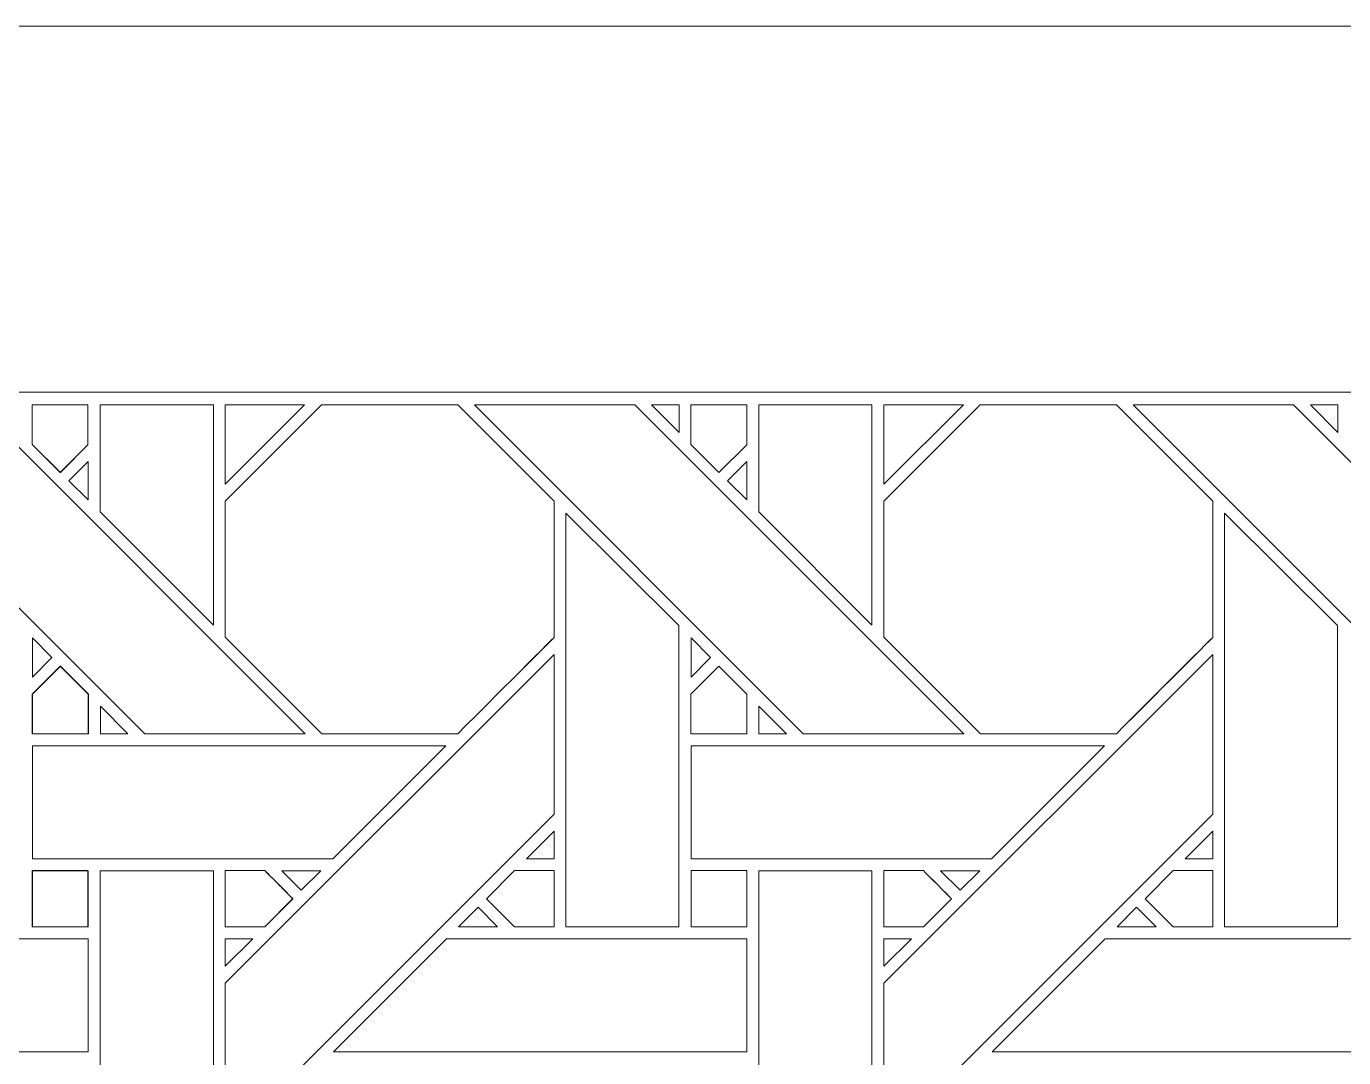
# Model space of a CAD drawing. Header units: inches. Extents: x 4.9 to 19.9, y 3.1 to 15.1.
# Drawn here: x 6.642 to 8.539, y 13.61 to 15.095 of the extents above; entities that cross this region are included whole.
import ezdxf

# ---------------------------------------------------------------- set-up
doc = ezdxf.new("R2010")
doc.units = ezdxf.units.IN
doc.header["$MEASUREMENT"] = 0
doc.layers.add('Design', color=7, linetype='Continuous', lineweight=0)

msp = doc.modelspace()

# ---------------------------------------------------------------- linework, layer by layer
at = {"layer": 'Design'}
for points, knots in [([(4.8829, 15.0948), (4.8829, 15.0948), (4.8829, 3.0948), (4.8829, 3.0948), (4.8829, 3.0948), (19.8829, 3.0948), (19.8829, 3.0948), (19.8829, 3.0948), (19.8829, 15.0948), (19.8829, 15.0948), (19.8829, 15.0948), (4.8829, 15.0948), (4.8829, 15.0948)], [0, 0, 0, 0, 1, 1, 1, 2, 2, 2, 3, 3, 3, 4, 4, 4, 4]), ([(5.4052, 14.5679), (5.4052, 14.5679), (5.4052, 3.6216), (5.4052, 3.6216), (5.4052, 3.6216), (19.3605, 3.6216), (19.3605, 3.6216), (19.3605, 3.6216), (19.3605, 14.5679), (19.3605, 14.5679), (19.3605, 14.5679), (5.4052, 14.5679), (5.4052, 14.5679)], [0, 0, 0, 0, 1, 1, 1, 2, 2, 2, 3, 3, 3, 4, 4, 4, 4]), ([(7.043, 14.076), (7.043, 14.076), (6.812, 14.076), (6.812, 14.076), (6.812, 14.076), (6.3385, 14.5497), (6.3385, 14.5497), (6.3385, 14.5497), (6.5694, 14.5497), (6.5694, 14.5497), (6.5694, 14.5497), (7.043, 14.076), (7.043, 14.076)], [0, 0, 0, 0, 1, 1, 1, 2, 2, 2, 3, 3, 3, 4, 4, 4, 4]), ([(6.7303, 14.5497), (6.7303, 14.5497), (6.7303, 14.4921), (6.7303, 14.4921), (6.7303, 14.4921), (6.6904, 14.4523), (6.6904, 14.4523), (6.6904, 14.4523), (6.6501, 14.4925), (6.6501, 14.4925), (6.6501, 14.4925), (6.6501, 14.5497), (6.6501, 14.5497), (6.6501, 14.5497), (6.7303, 14.5497), (6.7303, 14.5497)], [0, 0, 0, 0, 1, 1, 1, 2, 2, 2, 3, 3, 3, 4, 4, 4, 5, 5, 5, 5]), ([(6.6905, 14.4522), (6.6905, 14.4522), (6.6501, 14.4925), (6.6501, 14.4925), (6.6501, 14.4925), (6.6501, 14.5497), (6.6501, 14.5497), (6.6501, 14.5497), (6.7303, 14.5497), (6.7303, 14.5497), (6.7303, 14.5497), (6.7303, 14.4921), (6.7303, 14.4921), (6.7303, 14.4921), (6.6905, 14.4522), (6.6905, 14.4522)], [0, 0, 0, 0, 1, 1, 1, 2, 2, 2, 3, 3, 3, 4, 4, 4, 5, 5, 5, 5]), ([(6.9109, 14.5497), (6.9109, 14.5497), (6.9109, 14.2324), (6.9109, 14.2324), (6.9109, 14.2324), (6.748, 14.3954), (6.748, 14.3954), (6.748, 14.3954), (6.748, 14.5497), (6.748, 14.5497), (6.748, 14.5497), (6.9109, 14.5497), (6.9109, 14.5497)], [0, 0, 0, 0, 1, 1, 1, 2, 2, 2, 3, 3, 3, 4, 4, 4, 4]), ([(7.4016, 14.2148), (7.3838, 14.1969), (7.272, 14.0851), (7.263, 14.0761), (7.263, 14.0761), (7.0672, 14.0761), (7.0672, 14.0761), (7.0672, 14.0761), (6.928, 14.2153), (6.928, 14.2153), (6.928, 14.2153), (6.928, 14.411), (6.928, 14.411), (6.928, 14.411), (7.0667, 14.5497), (7.0667, 14.5497), (7.0667, 14.5497), (7.2629, 14.5497), (7.2629, 14.5497), (7.2629, 14.5497), (7.4016, 14.4111), (7.4016, 14.4111), (7.4016, 14.4111), (7.4016, 14.2148), (7.4016, 14.2148)], [0, 0, 0, 0, 1, 1, 1, 2, 2, 2, 3, 3, 3, 4, 4, 4, 5, 5, 5, 6, 6, 6, 7, 7, 7, 8, 8, 8, 8]), ([(6.928, 14.4354), (6.928, 14.4354), (6.928, 14.5497), (6.928, 14.5497), (6.928, 14.5497), (7.0424, 14.5497), (7.0424, 14.5497), (7.0424, 14.5497), (6.928, 14.4354), (6.928, 14.4354)], [0, 0, 0, 0, 1, 1, 1, 2, 2, 2, 3, 3, 3, 3]), ([(7.2629, 14.5497), (7.2629, 14.5497), (7.4017, 14.411), (7.4017, 14.411), (7.4017, 14.411), (7.4017, 14.2147), (7.4017, 14.2147), (7.3839, 14.1968), (7.272, 14.0852), (7.263, 14.0761), (7.263, 14.0761), (7.0672, 14.0761), (7.0672, 14.0761), (7.0672, 14.0761), (6.928, 14.2153), (6.928, 14.2153), (6.928, 14.2153), (6.928, 14.411), (6.928, 14.411), (6.928, 14.411), (7.0667, 14.5497), (7.0667, 14.5497), (7.0667, 14.5497), (7.2629, 14.5497), (7.2629, 14.5497)], [0, 0, 0, 0, 1, 1, 1, 2, 2, 2, 3, 3, 3, 4, 4, 4, 5, 5, 5, 6, 6, 6, 7, 7, 7, 8, 8, 8, 8]), ([(7.9918, 14.076), (7.9918, 14.076), (7.7607, 14.076), (7.7607, 14.076), (7.7607, 14.076), (7.2872, 14.5497), (7.2872, 14.5497), (7.2872, 14.5497), (7.5181, 14.5497), (7.5181, 14.5497), (7.5181, 14.5497), (7.9918, 14.076), (7.9918, 14.076)], [0, 0, 0, 0, 1, 1, 1, 2, 2, 2, 3, 3, 3, 4, 4, 4, 4]), ([(7.5422, 14.5497), (7.5422, 14.5497), (7.5817, 14.5497), (7.5817, 14.5497), (7.5817, 14.5497), (7.5817, 14.5099), (7.5817, 14.5099), (7.5817, 14.5099), (7.5422, 14.5497), (7.5422, 14.5497)], [0, 0, 0, 0, 1, 1, 1, 2, 2, 2, 3, 3, 3, 3]), ([(7.6791, 14.5497), (7.6791, 14.5497), (7.6791, 14.4921), (7.6791, 14.4921), (7.6791, 14.4921), (7.6391, 14.4523), (7.6391, 14.4523), (7.6391, 14.4523), (7.5988, 14.4925), (7.5988, 14.4925), (7.5988, 14.4925), (7.5988, 14.5497), (7.5988, 14.5497), (7.5988, 14.5497), (7.6791, 14.5497), (7.6791, 14.5497)], [0, 0, 0, 0, 1, 1, 1, 2, 2, 2, 3, 3, 3, 4, 4, 4, 5, 5, 5, 5]), ([(7.6791, 14.5497), (7.6791, 14.5497), (7.6791, 14.4921), (7.6791, 14.4921), (7.6791, 14.4921), (7.6392, 14.4522), (7.6392, 14.4522), (7.6392, 14.4522), (7.5988, 14.4925), (7.5988, 14.4925), (7.5988, 14.4925), (7.5988, 14.5497), (7.5988, 14.5497), (7.5988, 14.5497), (7.6791, 14.5497), (7.6791, 14.5497)], [0, 0, 0, 0, 1, 1, 1, 2, 2, 2, 3, 3, 3, 4, 4, 4, 5, 5, 5, 5]), ([(7.8596, 14.5497), (7.8596, 14.5497), (7.8596, 14.2324), (7.8596, 14.2324), (7.8596, 14.2324), (7.6967, 14.3954), (7.6967, 14.3954), (7.6967, 14.3954), (7.6967, 14.5497), (7.6967, 14.5497), (7.6967, 14.5497), (7.8596, 14.5497), (7.8596, 14.5497)], [0, 0, 0, 0, 1, 1, 1, 2, 2, 2, 3, 3, 3, 4, 4, 4, 4]), ([(8.3504, 14.2148), (8.3326, 14.1969), (8.2207, 14.0851), (8.2117, 14.0761), (8.2117, 14.0761), (8.016, 14.0761), (8.016, 14.0761), (8.016, 14.0761), (7.8767, 14.2153), (7.8767, 14.2153), (7.8767, 14.2153), (7.8767, 14.411), (7.8767, 14.411), (7.8767, 14.411), (8.0154, 14.5497), (8.0154, 14.5497), (8.0154, 14.5497), (8.2116, 14.5497), (8.2116, 14.5497), (8.2116, 14.5497), (8.3504, 14.411), (8.3504, 14.411), (8.3504, 14.411), (8.3504, 14.2148), (8.3504, 14.2148)], [0, 0, 0, 0, 1, 1, 1, 2, 2, 2, 3, 3, 3, 4, 4, 4, 5, 5, 5, 6, 6, 6, 7, 7, 7, 8, 8, 8, 8]), ([(8.2116, 14.5497), (8.2116, 14.5497), (8.3504, 14.411), (8.3504, 14.411), (8.3504, 14.411), (8.3504, 14.2148), (8.3504, 14.2148), (8.3323, 14.1966), (8.2204, 14.0849), (8.2117, 14.0761), (8.2117, 14.0761), (8.016, 14.0761), (8.016, 14.0761), (8.016, 14.0761), (7.8767, 14.2153), (7.8767, 14.2153), (7.8767, 14.2153), (7.8767, 14.411), (7.8767, 14.411), (7.8767, 14.411), (8.0154, 14.5497), (8.0154, 14.5497), (8.0154, 14.5497), (8.2116, 14.5497), (8.2116, 14.5497)], [0, 0, 0, 0, 1, 1, 1, 2, 2, 2, 3, 3, 3, 4, 4, 4, 5, 5, 5, 6, 6, 6, 7, 7, 7, 8, 8, 8, 8]), ([(7.8768, 14.4354), (7.8768, 14.4354), (7.8768, 14.5497), (7.8768, 14.5497), (7.8768, 14.5497), (7.9912, 14.5497), (7.9912, 14.5497), (7.9912, 14.5497), (7.8768, 14.4354), (7.8768, 14.4354)], [0, 0, 0, 0, 1, 1, 1, 2, 2, 2, 3, 3, 3, 3]), ([(8.9405, 14.076), (8.9405, 14.076), (8.7095, 14.076), (8.7095, 14.076), (8.7095, 14.076), (8.2359, 14.5497), (8.2359, 14.5497), (8.2359, 14.5497), (8.4669, 14.5497), (8.4669, 14.5497), (8.4669, 14.5497), (8.9405, 14.076), (8.9405, 14.076)], [0, 0, 0, 0, 1, 1, 1, 2, 2, 2, 3, 3, 3, 4, 4, 4, 4]), ([(8.491, 14.5497), (8.491, 14.5497), (8.5304, 14.5497), (8.5304, 14.5497), (8.5304, 14.5497), (8.5304, 14.5099), (8.5304, 14.5099), (8.5304, 14.5099), (8.491, 14.5497), (8.491, 14.5497)], [0, 0, 0, 0, 1, 1, 1, 2, 2, 2, 3, 3, 3, 3]), ([(6.7304, 14.4679), (6.7304, 14.4679), (6.7304, 14.4127), (6.7304, 14.4127), (6.7304, 14.4127), (6.7027, 14.4401), (6.7027, 14.4401), (6.7027, 14.4401), (6.7304, 14.4679), (6.7304, 14.4679)], [0, 0, 0, 0, 1, 1, 1, 2, 2, 2, 3, 3, 3, 3]), ([(7.6514, 14.4401), (7.6514, 14.4401), (7.6792, 14.4679), (7.6792, 14.4679), (7.6792, 14.4679), (7.6792, 14.4127), (7.6792, 14.4127), (7.6792, 14.4127), (7.6514, 14.4401), (7.6514, 14.4401)], [0, 0, 0, 0, 1, 1, 1, 2, 2, 2, 3, 3, 3, 3]), ([(7.4188, 13.798), (7.4188, 13.798), (7.4188, 14.3939), (7.4188, 14.3939), (7.4188, 14.3939), (7.5816, 14.2317), (7.5816, 14.2317), (7.5816, 14.2317), (7.5816, 13.798), (7.5816, 13.798), (7.5816, 13.798), (7.4188, 13.798), (7.4188, 13.798)], [0, 0, 0, 0, 1, 1, 1, 2, 2, 2, 3, 3, 3, 4, 4, 4, 4]), ([(8.3676, 13.798), (8.3676, 13.798), (8.3676, 14.3939), (8.3676, 14.3939), (8.3676, 14.3939), (8.5303, 14.2317), (8.5303, 14.2317), (8.5303, 14.2317), (8.5303, 13.798), (8.5303, 13.798), (8.5303, 13.798), (8.3676, 13.798), (8.3676, 13.798)], [0, 0, 0, 0, 1, 1, 1, 2, 2, 2, 3, 3, 3, 4, 4, 4, 4]), ([(6.6502, 14.1575), (6.6502, 14.1575), (6.6502, 14.2142), (6.6502, 14.2142), (6.6502, 14.2142), (6.6784, 14.1857), (6.6784, 14.1857), (6.6784, 14.1857), (6.6502, 14.1575), (6.6502, 14.1575)], [0, 0, 0, 0, 1, 1, 1, 2, 2, 2, 3, 3, 3, 3]), ([(7.5989, 14.1575), (7.5989, 14.1575), (7.5989, 14.2142), (7.5989, 14.2142), (7.5989, 14.2142), (7.6271, 14.1857), (7.6271, 14.1857), (7.6271, 14.1857), (7.5989, 14.1575), (7.5989, 14.1575)], [0, 0, 0, 0, 1, 1, 1, 2, 2, 2, 3, 3, 3, 3]), ([(7.4017, 13.9603), (7.4017, 13.9603), (6.928, 13.4866), (6.928, 13.4866), (6.928, 13.4866), (6.928, 13.7167), (6.928, 13.7167), (6.928, 13.7167), (7.4017, 14.1903), (7.4017, 14.1903), (7.4017, 14.1903), (7.4017, 13.9603), (7.4017, 13.9603)], [0, 0, 0, 0, 1, 1, 1, 2, 2, 2, 3, 3, 3, 4, 4, 4, 4]), ([(8.3504, 13.9603), (8.3504, 13.9603), (7.8768, 13.4866), (7.8768, 13.4866), (7.8768, 13.4866), (7.8768, 13.7167), (7.8768, 13.7167), (7.8768, 13.7167), (8.3504, 14.1903), (8.3504, 14.1903), (8.3504, 14.1903), (8.3504, 13.9603), (8.3504, 13.9603)], [0, 0, 0, 0, 1, 1, 1, 2, 2, 2, 3, 3, 3, 4, 4, 4, 4]), ([(6.7307, 14.0759), (6.7307, 14.0759), (6.6501, 14.0759), (6.6501, 14.0759), (6.6501, 14.0759), (6.6501, 14.1332), (6.6501, 14.1332), (6.6501, 14.1332), (6.6904, 14.1735), (6.6904, 14.1735), (6.6904, 14.1735), (6.7307, 14.1332), (6.7307, 14.1332), (6.7307, 14.1332), (6.7307, 14.0759), (6.7307, 14.0759)], [0, 0, 0, 0, 1, 1, 1, 2, 2, 2, 3, 3, 3, 4, 4, 4, 5, 5, 5, 5]), ([(6.6905, 14.1734), (6.6905, 14.1734), (6.7308, 14.1331), (6.7308, 14.1331), (6.7308, 14.1331), (6.7308, 14.0758), (6.7308, 14.0758), (6.7308, 14.0758), (6.6502, 14.0758), (6.6502, 14.0758), (6.6502, 14.0758), (6.6502, 14.1331), (6.6502, 14.1331), (6.6502, 14.1331), (6.6905, 14.1734), (6.6905, 14.1734)], [0, 0, 0, 0, 1, 1, 1, 2, 2, 2, 3, 3, 3, 4, 4, 4, 5, 5, 5, 5]), ([(7.6795, 14.0759), (7.6795, 14.0759), (7.5988, 14.0759), (7.5988, 14.0759), (7.5988, 14.0759), (7.5988, 14.1331), (7.5988, 14.1331), (7.5988, 14.1331), (7.6392, 14.1735), (7.6392, 14.1735), (7.6392, 14.1735), (7.6795, 14.1331), (7.6795, 14.1331), (7.6795, 14.1331), (7.6795, 14.0759), (7.6795, 14.0759)], [0, 0, 0, 0, 1, 1, 1, 2, 2, 2, 3, 3, 3, 4, 4, 4, 5, 5, 5, 5]), ([(7.6392, 14.1735), (7.6392, 14.1735), (7.6795, 14.1331), (7.6795, 14.1331), (7.6795, 14.1331), (7.6795, 14.0759), (7.6795, 14.0759), (7.6795, 14.0759), (7.5988, 14.0759), (7.5988, 14.0759), (7.5988, 14.0759), (7.5988, 14.1331), (7.5988, 14.1331), (7.5988, 14.1331), (7.6392, 14.1735), (7.6392, 14.1735)], [0, 0, 0, 0, 1, 1, 1, 2, 2, 2, 3, 3, 3, 4, 4, 4, 5, 5, 5, 5]), ([(6.7481, 14.076), (6.7481, 14.076), (6.7481, 14.1158), (6.7481, 14.1158), (6.7481, 14.1158), (6.7878, 14.076), (6.7878, 14.076), (6.7878, 14.076), (6.7481, 14.076), (6.7481, 14.076)], [0, 0, 0, 0, 1, 1, 1, 2, 2, 2, 3, 3, 3, 3]), ([(7.6968, 14.076), (7.6968, 14.076), (7.6968, 14.1158), (7.6968, 14.1158), (7.6968, 14.1158), (7.7365, 14.076), (7.7365, 14.076), (7.7365, 14.076), (7.6968, 14.076), (7.6968, 14.076)], [0, 0, 0, 0, 1, 1, 1, 2, 2, 2, 3, 3, 3, 3]), ([(7.0832, 13.8961), (7.0832, 13.8961), (6.6502, 13.8961), (6.6502, 13.8961), (6.6502, 13.8961), (6.6502, 14.0588), (6.6502, 14.0588), (6.6502, 14.0588), (7.2459, 14.0588), (7.2459, 14.0588), (7.2459, 14.0588), (7.0832, 13.8961), (7.0832, 13.8961)], [0, 0, 0, 0, 1, 1, 1, 2, 2, 2, 3, 3, 3, 4, 4, 4, 4]), ([(8.0319, 13.8961), (8.0319, 13.8961), (7.5989, 13.8961), (7.5989, 13.8961), (7.5989, 13.8961), (7.5989, 14.0588), (7.5989, 14.0588), (7.5989, 14.0588), (8.1946, 14.0588), (8.1946, 14.0588), (8.1946, 14.0588), (8.0319, 13.8961), (8.0319, 13.8961)], [0, 0, 0, 0, 1, 1, 1, 2, 2, 2, 3, 3, 3, 4, 4, 4, 4]), ([(7.3619, 13.8961), (7.3619, 13.8961), (7.4017, 13.9359), (7.4017, 13.9359), (7.4017, 13.9359), (7.4017, 13.8961), (7.4017, 13.8961), (7.4017, 13.8961), (7.3619, 13.8961), (7.3619, 13.8961)], [0, 0, 0, 0, 1, 1, 1, 2, 2, 2, 3, 3, 3, 3]), ([(8.3107, 13.8961), (8.3107, 13.8961), (8.3504, 13.9359), (8.3504, 13.9359), (8.3504, 13.9359), (8.3504, 13.8961), (8.3504, 13.8961), (8.3504, 13.8961), (8.3107, 13.8961), (8.3107, 13.8961)], [0, 0, 0, 0, 1, 1, 1, 2, 2, 2, 3, 3, 3, 3]), ([(6.7303, 13.8789), (6.7303, 13.8789), (6.7303, 13.7981), (6.7303, 13.7981), (6.7303, 13.7981), (6.6501, 13.7981), (6.6501, 13.7981), (6.6501, 13.7981), (6.6501, 13.8789), (6.6501, 13.8789), (6.6501, 13.8789), (6.7303, 13.8789), (6.7303, 13.8789)], [0, 0, 0, 0, 1, 1, 1, 2, 2, 2, 3, 3, 3, 4, 4, 4, 4]), ([(6.6502, 13.798), (6.6502, 13.798), (6.6502, 13.8788), (6.6502, 13.8788), (6.6502, 13.8788), (6.7304, 13.8788), (6.7304, 13.8788), (6.7304, 13.8788), (6.7304, 13.798), (6.7304, 13.798), (6.7304, 13.798), (6.6502, 13.798), (6.6502, 13.798)], [0, 0, 0, 0, 1, 1, 1, 2, 2, 2, 3, 3, 3, 4, 4, 4, 4]), ([(6.748, 13.4466), (6.748, 13.4466), (6.748, 13.8788), (6.748, 13.8788), (6.748, 13.8788), (6.9109, 13.8788), (6.9109, 13.8788), (6.9109, 13.8788), (6.9109, 13.2837), (6.9109, 13.2837), (6.9109, 13.2837), (6.748, 13.4466), (6.748, 13.4466)], [0, 0, 0, 0, 1, 1, 1, 2, 2, 2, 3, 3, 3, 4, 4, 4, 4]), ([(6.928, 13.7981), (6.928, 13.7981), (6.928, 13.8789), (6.928, 13.8789), (6.928, 13.8789), (6.985, 13.8789), (6.985, 13.8789), (6.9902, 13.8738), (7.0209, 13.843), (7.0253, 13.8386), (7.0253, 13.8386), (6.985, 13.7981), (6.985, 13.7981), (6.985, 13.7981), (6.928, 13.7981), (6.928, 13.7981)], [0, 0, 0, 0, 1, 1, 1, 2, 2, 2, 3, 3, 3, 4, 4, 4, 5, 5, 5, 5]), ([(7.0098, 13.8541), (7.0098, 13.8541), (7.0254, 13.8385), (7.0254, 13.8385), (7.0254, 13.8385), (6.985, 13.7981), (6.985, 13.7981), (6.985, 13.7981), (6.928, 13.7981), (6.928, 13.7981), (6.928, 13.7981), (6.928, 13.8789), (6.928, 13.8789), (6.928, 13.8789), (6.985, 13.8789), (6.985, 13.8789), (6.9904, 13.8735), (7.0005, 13.8635), (7.0098, 13.8541)], [0, 0, 0, 0, 1, 1, 1, 2, 2, 2, 3, 3, 3, 4, 4, 4, 5, 5, 5, 6, 6, 6, 6]), ([(7.0095, 13.8788), (7.0095, 13.8788), (7.0659, 13.8788), (7.0659, 13.8788), (7.0659, 13.8788), (7.0376, 13.8506), (7.0376, 13.8506), (7.0376, 13.8506), (7.0095, 13.8788), (7.0095, 13.8788)], [0, 0, 0, 0, 1, 1, 1, 2, 2, 2, 3, 3, 3, 3]), ([(7.3445, 13.7981), (7.3445, 13.7981), (7.3042, 13.8385), (7.3042, 13.8385), (7.3042, 13.8385), (7.3446, 13.8789), (7.3446, 13.8789), (7.3446, 13.8789), (7.4017, 13.8789), (7.4017, 13.8789), (7.4017, 13.8789), (7.4017, 13.7981), (7.4017, 13.7981), (7.4017, 13.7981), (7.3445, 13.7981), (7.3445, 13.7981)], [0, 0, 0, 0, 1, 1, 1, 2, 2, 2, 3, 3, 3, 4, 4, 4, 5, 5, 5, 5]), ([(7.4017, 13.8789), (7.4017, 13.8789), (7.4017, 13.7981), (7.4017, 13.7981), (7.4017, 13.7981), (7.3445, 13.7981), (7.3445, 13.7981), (7.3445, 13.7981), (7.3042, 13.8385), (7.3042, 13.8385), (7.3042, 13.8385), (7.3446, 13.8789), (7.3446, 13.8789), (7.3446, 13.8789), (7.4017, 13.8789), (7.4017, 13.8789)], [0, 0, 0, 0, 1, 1, 1, 2, 2, 2, 3, 3, 3, 4, 4, 4, 5, 5, 5, 5]), ([(7.5989, 13.7981), (7.5989, 13.7981), (7.5989, 13.8789), (7.5989, 13.8789), (7.5989, 13.8789), (7.6791, 13.8789), (7.6791, 13.8789), (7.6791, 13.8789), (7.6791, 13.7981), (7.6791, 13.7981), (7.6791, 13.7981), (7.5989, 13.7981), (7.5989, 13.7981)], [0, 0, 0, 0, 1, 1, 1, 2, 2, 2, 3, 3, 3, 4, 4, 4, 4]), ([(7.5989, 13.8789), (7.5989, 13.8789), (7.6791, 13.8789), (7.6791, 13.8789), (7.6791, 13.8789), (7.6791, 13.7981), (7.6791, 13.7981), (7.6791, 13.7981), (7.5989, 13.7981), (7.5989, 13.7981), (7.5989, 13.7981), (7.5989, 13.8789), (7.5989, 13.8789)], [0, 0, 0, 0, 1, 1, 1, 2, 2, 2, 3, 3, 3, 4, 4, 4, 4]), ([(7.6967, 13.4466), (7.6967, 13.4466), (7.6967, 13.8788), (7.6967, 13.8788), (7.6967, 13.8788), (7.8596, 13.8788), (7.8596, 13.8788), (7.8596, 13.8788), (7.8596, 13.2837), (7.8596, 13.2837), (7.8596, 13.2837), (7.6967, 13.4466), (7.6967, 13.4466)], [0, 0, 0, 0, 1, 1, 1, 2, 2, 2, 3, 3, 3, 4, 4, 4, 4]), ([(7.9338, 13.8789), (7.9389, 13.8738), (7.9697, 13.8429), (7.9741, 13.8385), (7.9741, 13.8385), (7.9337, 13.7981), (7.9337, 13.7981), (7.9337, 13.7981), (7.8767, 13.7981), (7.8767, 13.7981), (7.8767, 13.7981), (7.8767, 13.8789), (7.8767, 13.8789), (7.8767, 13.8789), (7.9338, 13.8789), (7.9338, 13.8789)], [0, 0, 0, 0, 1, 1, 1, 2, 2, 2, 3, 3, 3, 4, 4, 4, 5, 5, 5, 5]), ([(7.9741, 13.8385), (7.9741, 13.8385), (7.9337, 13.7981), (7.9337, 13.7981), (7.9337, 13.7981), (7.8767, 13.7981), (7.8767, 13.7981), (7.8767, 13.7981), (7.8767, 13.8789), (7.8767, 13.8789), (7.8767, 13.8789), (7.9338, 13.8789), (7.9338, 13.8789), (7.939, 13.8736), (7.9698, 13.8428), (7.9741, 13.8385)], [0, 0, 0, 0, 1, 1, 1, 2, 2, 2, 3, 3, 3, 4, 4, 4, 5, 5, 5, 5]), ([(7.9582, 13.8788), (7.9582, 13.8788), (8.0147, 13.8788), (8.0147, 13.8788), (8.0147, 13.8788), (7.9864, 13.8506), (7.9864, 13.8506), (7.9864, 13.8506), (7.9582, 13.8788), (7.9582, 13.8788)], [0, 0, 0, 0, 1, 1, 1, 2, 2, 2, 3, 3, 3, 3]), ([(8.3504, 13.8789), (8.3504, 13.8789), (8.3504, 13.7981), (8.3504, 13.7981), (8.3504, 13.7981), (8.2933, 13.7981), (8.2933, 13.7981), (8.2933, 13.7981), (8.2529, 13.8385), (8.2529, 13.8385), (8.2529, 13.8385), (8.2934, 13.8789), (8.2934, 13.8789), (8.2934, 13.8789), (8.3504, 13.8789), (8.3504, 13.8789)], [0, 0, 0, 0, 1, 1, 1, 2, 2, 2, 3, 3, 3, 4, 4, 4, 5, 5, 5, 5]), ([(8.3504, 13.8789), (8.3504, 13.8789), (8.3504, 13.7981), (8.3504, 13.7981), (8.3504, 13.7981), (8.2933, 13.7981), (8.2933, 13.7981), (8.2933, 13.7981), (8.2529, 13.8385), (8.2529, 13.8385), (8.2529, 13.8385), (8.2934, 13.8789), (8.2934, 13.8789), (8.2934, 13.8789), (8.3504, 13.8789), (8.3504, 13.8789)], [0, 0, 0, 0, 1, 1, 1, 2, 2, 2, 3, 3, 3, 4, 4, 4, 5, 5, 5, 5]), ([(7.3204, 13.798), (7.3204, 13.798), (7.2639, 13.798), (7.2639, 13.798), (7.2639, 13.798), (7.2921, 13.8263), (7.2921, 13.8263), (7.2921, 13.8263), (7.3204, 13.798), (7.3204, 13.798)], [0, 0, 0, 0, 1, 1, 1, 2, 2, 2, 3, 3, 3, 3]), ([(8.2691, 13.798), (8.2691, 13.798), (8.2126, 13.798), (8.2126, 13.798), (8.2126, 13.798), (8.2408, 13.8263), (8.2408, 13.8263), (8.2408, 13.8263), (8.2691, 13.798), (8.2691, 13.798)], [0, 0, 0, 0, 1, 1, 1, 2, 2, 2, 3, 3, 3, 3]), ([(6.7304, 13.7809), (6.7304, 13.7809), (6.7304, 13.6181), (6.7304, 13.6181), (6.7304, 13.6181), (6.1351, 13.6181), (6.1351, 13.6181), (6.1351, 13.6181), (6.298, 13.7809), (6.298, 13.7809), (6.298, 13.7809), (6.7304, 13.7809), (6.7304, 13.7809)], [0, 0, 0, 0, 1, 1, 1, 2, 2, 2, 3, 3, 3, 4, 4, 4, 4]), ([(6.9679, 13.7809), (6.9679, 13.7809), (6.928, 13.7411), (6.928, 13.7411), (6.928, 13.7411), (6.928, 13.7809), (6.928, 13.7809), (6.928, 13.7809), (6.9679, 13.7809), (6.9679, 13.7809)], [0, 0, 0, 0, 1, 1, 1, 2, 2, 2, 3, 3, 3, 3]), ([(7.6792, 13.7809), (7.6792, 13.7809), (7.6792, 13.6181), (7.6792, 13.6181), (7.6792, 13.6181), (7.0839, 13.6181), (7.0839, 13.6181), (7.0839, 13.6181), (7.2467, 13.7809), (7.2467, 13.7809), (7.2467, 13.7809), (7.6792, 13.7809), (7.6792, 13.7809)], [0, 0, 0, 0, 1, 1, 1, 2, 2, 2, 3, 3, 3, 4, 4, 4, 4]), ([(7.9166, 13.7809), (7.9166, 13.7809), (7.8768, 13.7411), (7.8768, 13.7411), (7.8768, 13.7411), (7.8768, 13.7809), (7.8768, 13.7809), (7.8768, 13.7809), (7.9166, 13.7809), (7.9166, 13.7809)], [0, 0, 0, 0, 1, 1, 1, 2, 2, 2, 3, 3, 3, 3]), ([(8.6279, 13.7809), (8.6279, 13.7809), (8.6279, 13.6181), (8.6279, 13.6181), (8.6279, 13.6181), (8.0326, 13.6181), (8.0326, 13.6181), (8.0326, 13.6181), (8.1954, 13.7809), (8.1954, 13.7809), (8.1954, 13.7809), (8.6279, 13.7809), (8.6279, 13.7809)], [0, 0, 0, 0, 1, 1, 1, 2, 2, 2, 3, 3, 3, 4, 4, 4, 4])]:
    msp.add_open_spline(points, degree=3, knots=knots, dxfattribs=at)

doc.saveas('drawing.dxf')
